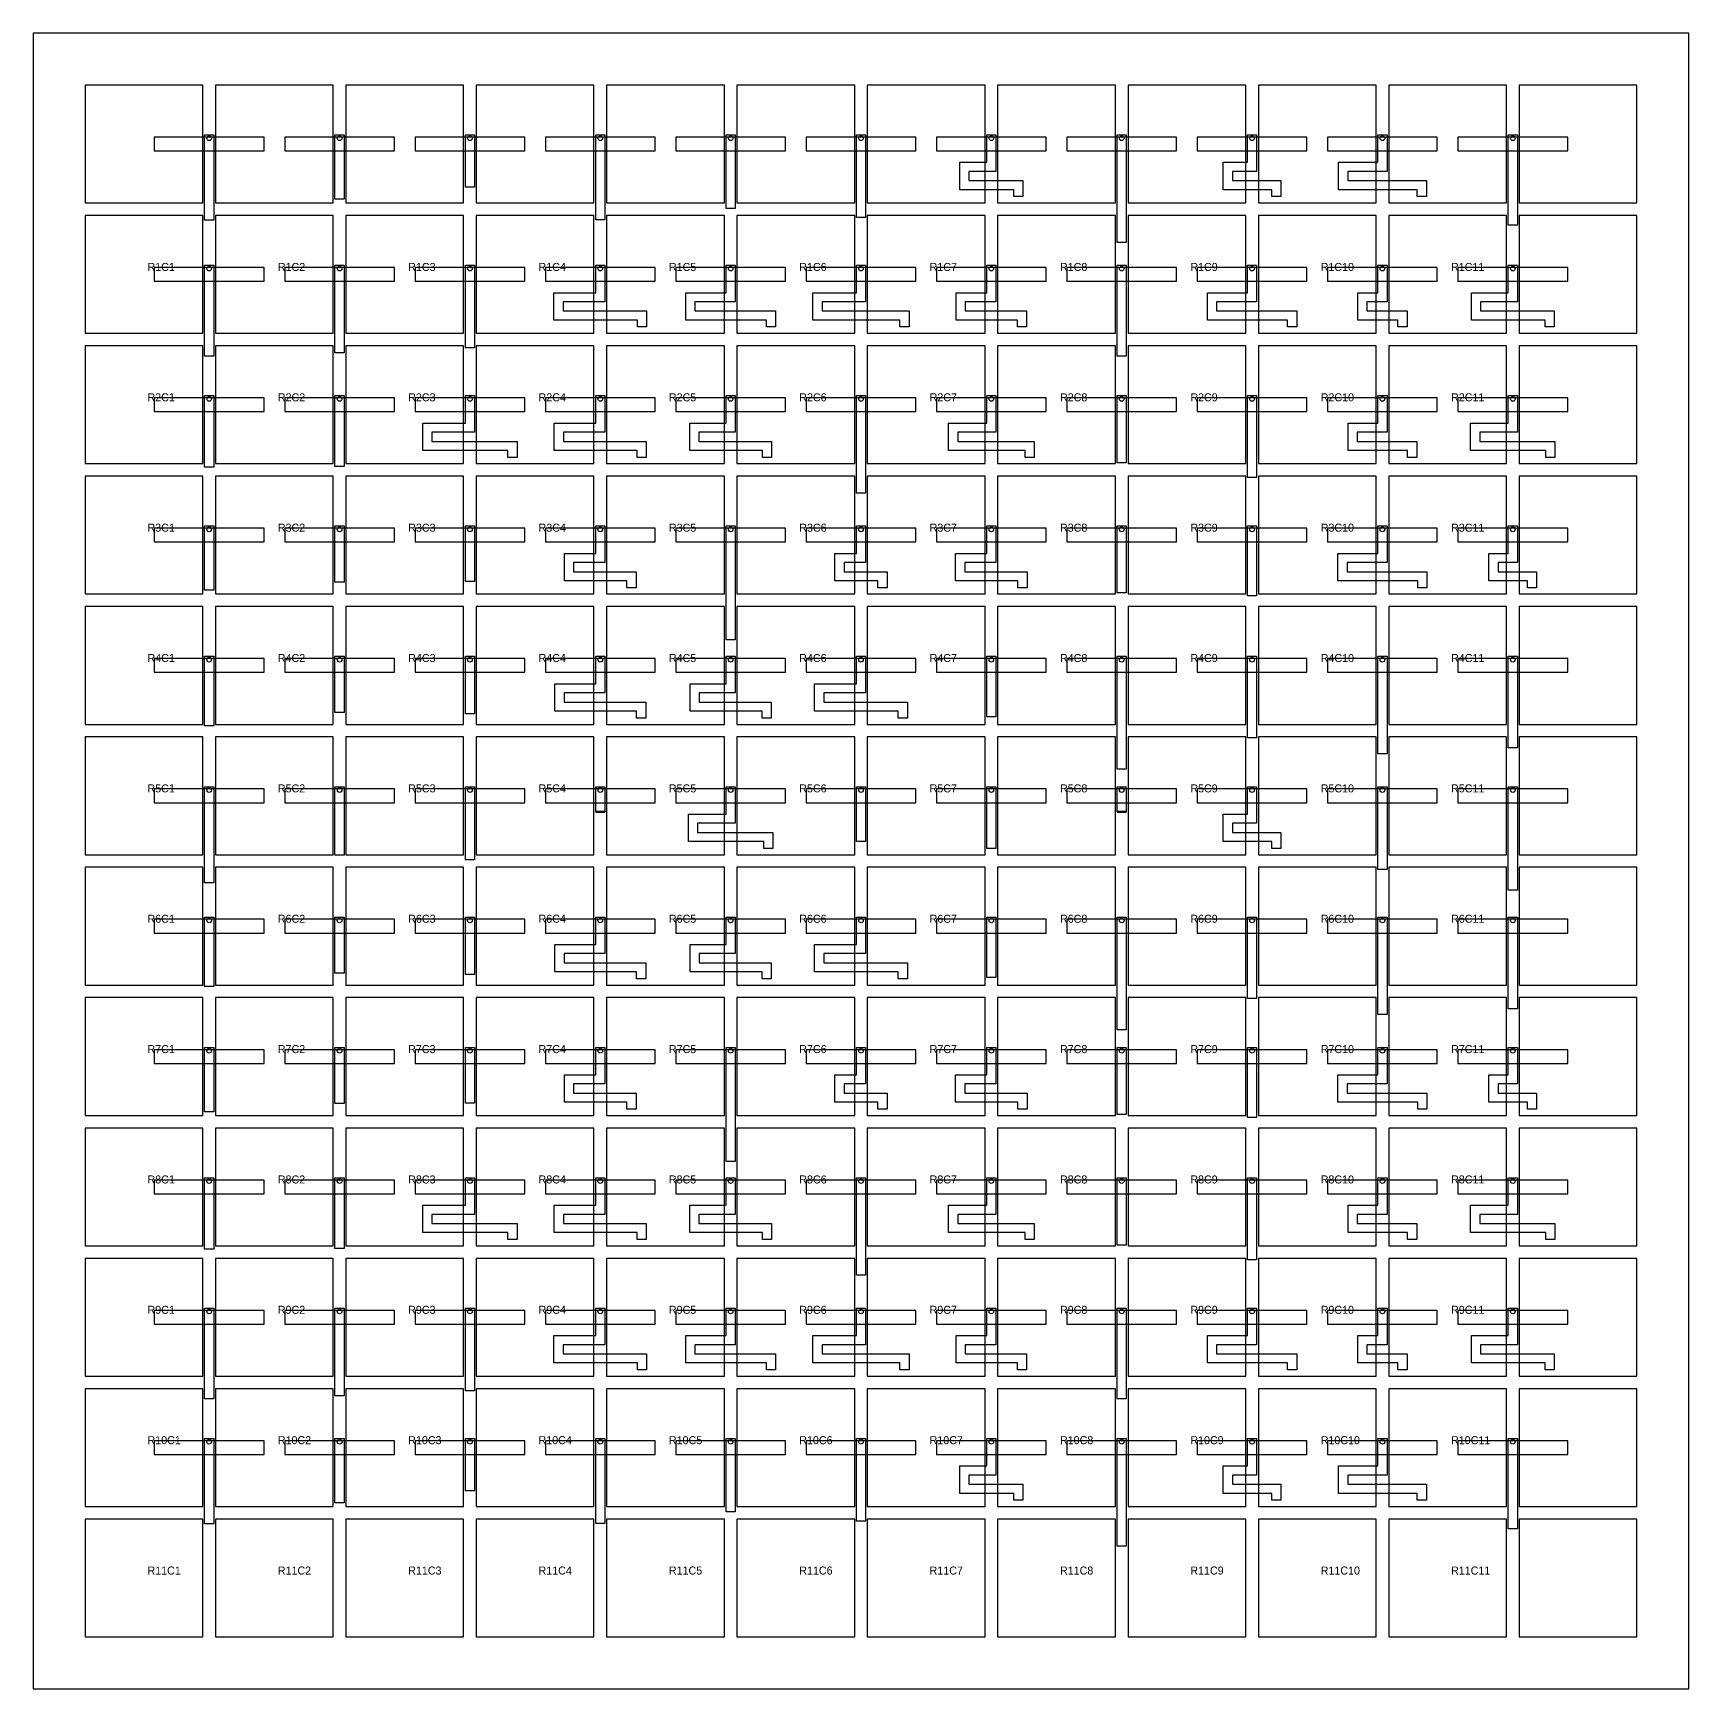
# Model space of a CAD drawing. Header units: millimetres. Extents: x -36.2 to 36.2, y -36.2 to 36.2.
import ezdxf

# ---------------------------------------------------------------- set-up
doc = ezdxf.new("R2010")
doc.units = ezdxf.units.MM
for name, color, linetype in [('BOARD_OUTLINE', 7, 'Continuous'), ('L1_PATCH', 1, 'Continuous'), ('L2_GND_BOARD', 3, 'Continuous'), ('L2_GND_SLOT', 3, 'Continuous'), ('L3_STRIP', 5, 'Continuous'), ('PORT_FEED_50ohm', 2, 'Continuous'), ('TEXT', 8, 'Continuous'), ('VIA', 6, 'Continuous')]:
    doc.layers.add(name, color=color, linetype=linetype)

msp = doc.modelspace()

# ---------------------------------------------------------------- linework, layer by layer
at = {"layer": 'BOARD_OUTLINE'}
msp.add_lwpolyline([(36.2, -36.2), (36.2, 36.2), (-36.2, 36.2), (-36.2, -36.2)], close=True, dxfattribs=at)
at = {"layer": 'L1_PATCH'}
for points in [[(-28.775, 28.775), (-28.775, 33.925), (-33.925, 33.925), (-33.925, 28.775)], [(-23.075, 28.775), (-23.075, 33.925), (-28.225, 33.925), (-28.225, 28.775)], [(-17.375, 28.775), (-17.375, 33.925), (-22.525, 33.925), (-22.525, 28.775)], [(-11.675, 28.775), (-11.675, 33.925), (-16.825, 33.925), (-16.825, 28.775)], [(-5.975, 28.775), (-5.975, 33.925), (-11.125, 33.925), (-11.125, 28.775)], [(-0.275, 28.775), (-0.275, 33.925), (-5.425, 33.925), (-5.425, 28.775)], [(5.425, 28.775), (5.425, 33.925), (0.275, 33.925), (0.275, 28.775)], [(11.125, 28.775), (11.125, 33.925), (5.975, 33.925), (5.975, 28.775)], [(16.825, 28.775), (16.825, 33.925), (11.675, 33.925), (11.675, 28.775)], [(22.525, 28.775), (22.525, 33.925), (17.375, 33.925), (17.375, 28.775)], [(28.225, 28.775), (28.225, 33.925), (23.075, 33.925), (23.075, 28.775)], [(33.925, 28.775), (33.925, 33.925), (28.775, 33.925), (28.775, 28.775)], [(-28.775, 23.075), (-28.775, 28.225), (-33.925, 28.225), (-33.925, 23.075)], [(-23.075, 23.075), (-23.075, 28.225), (-28.225, 28.225), (-28.225, 23.075)], [(-17.375, 23.075), (-17.375, 28.225), (-22.525, 28.225), (-22.525, 23.075)], [(-11.675, 23.075), (-11.675, 28.225), (-16.825, 28.225), (-16.825, 23.075)], [(-5.975, 23.075), (-5.975, 28.225), (-11.125, 28.225), (-11.125, 23.075)], [(-0.275, 23.075), (-0.275, 28.225), (-5.425, 28.225), (-5.425, 23.075)], [(5.425, 23.075), (5.425, 28.225), (0.275, 28.225), (0.275, 23.075)], [(11.125, 23.075), (11.125, 28.225), (5.975, 28.225), (5.975, 23.075)], [(16.825, 23.075), (16.825, 28.225), (11.675, 28.225), (11.675, 23.075)], [(22.525, 23.075), (22.525, 28.225), (17.375, 28.225), (17.375, 23.075)], [(28.225, 23.075), (28.225, 28.225), (23.075, 28.225), (23.075, 23.075)], [(33.925, 23.075), (33.925, 28.225), (28.775, 28.225), (28.775, 23.075)], [(-28.775, 17.375), (-28.775, 22.525), (-33.925, 22.525), (-33.925, 17.375)], [(-23.075, 17.375), (-23.075, 22.525), (-28.225, 22.525), (-28.225, 17.375)], [(-17.375, 17.375), (-17.375, 22.525), (-22.525, 22.525), (-22.525, 17.375)], [(-11.675, 17.375), (-11.675, 22.525), (-16.825, 22.525), (-16.825, 17.375)], [(-5.975, 17.375), (-5.975, 22.525), (-11.125, 22.525), (-11.125, 17.375)], [(-0.275, 17.375), (-0.275, 22.525), (-5.425, 22.525), (-5.425, 17.375)], [(5.425, 17.375), (5.425, 22.525), (0.275, 22.525), (0.275, 17.375)], [(11.125, 17.375), (11.125, 22.525), (5.975, 22.525), (5.975, 17.375)], [(16.825, 17.375), (16.825, 22.525), (11.675, 22.525), (11.675, 17.375)], [(22.525, 17.375), (22.525, 22.525), (17.375, 22.525), (17.375, 17.375)], [(28.225, 17.375), (28.225, 22.525), (23.075, 22.525), (23.075, 17.375)], [(33.925, 17.375), (33.925, 22.525), (28.775, 22.525), (28.775, 17.375)], [(-28.775, 11.675), (-28.775, 16.825), (-33.925, 16.825), (-33.925, 11.675)], [(-23.075, 11.675), (-23.075, 16.825), (-28.225, 16.825), (-28.225, 11.675)], [(-17.375, 11.675), (-17.375, 16.825), (-22.525, 16.825), (-22.525, 11.675)], [(-11.675, 11.675), (-11.675, 16.825), (-16.825, 16.825), (-16.825, 11.675)], [(-5.975, 11.675), (-5.975, 16.825), (-11.125, 16.825), (-11.125, 11.675)], [(-0.275, 11.675), (-0.275, 16.825), (-5.425, 16.825), (-5.425, 11.675)], [(5.425, 11.675), (5.425, 16.825), (0.275, 16.825), (0.275, 11.675)], [(11.125, 11.675), (11.125, 16.825), (5.975, 16.825), (5.975, 11.675)], [(16.825, 11.675), (16.825, 16.825), (11.675, 16.825), (11.675, 11.675)], [(22.525, 11.675), (22.525, 16.825), (17.375, 16.825), (17.375, 11.675)], [(28.225, 11.675), (28.225, 16.825), (23.075, 16.825), (23.075, 11.675)], [(33.925, 11.675), (33.925, 16.825), (28.775, 16.825), (28.775, 11.675)], [(-28.775, 5.975), (-28.775, 11.125), (-33.925, 11.125), (-33.925, 5.975)], [(-23.075, 5.975), (-23.075, 11.125), (-28.225, 11.125), (-28.225, 5.975)], [(-17.375, 5.975), (-17.375, 11.125), (-22.525, 11.125), (-22.525, 5.975)], [(-11.675, 5.975), (-11.675, 11.125), (-16.825, 11.125), (-16.825, 5.975)], [(-5.975, 5.975), (-5.975, 11.125), (-11.125, 11.125), (-11.125, 5.975)], [(-0.275, 5.975), (-0.275, 11.125), (-5.425, 11.125), (-5.425, 5.975)], [(5.425, 5.975), (5.425, 11.125), (0.275, 11.125), (0.275, 5.975)], [(11.125, 5.975), (11.125, 11.125), (5.975, 11.125), (5.975, 5.975)], [(16.825, 5.975), (16.825, 11.125), (11.675, 11.125), (11.675, 5.975)], [(22.525, 5.975), (22.525, 11.125), (17.375, 11.125), (17.375, 5.975)], [(28.225, 5.975), (28.225, 11.125), (23.075, 11.125), (23.075, 5.975)], [(33.925, 5.975), (33.925, 11.125), (28.775, 11.125), (28.775, 5.975)], [(-28.775, 0.275), (-28.775, 5.425), (-33.925, 5.425), (-33.925, 0.275)], [(-23.075, 0.275), (-23.075, 5.425), (-28.225, 5.425), (-28.225, 0.275)], [(-17.375, 0.275), (-17.375, 5.425), (-22.525, 5.425), (-22.525, 0.275)], [(-11.675, 0.275), (-11.675, 5.425), (-16.825, 5.425), (-16.825, 0.275)], [(-5.975, 0.275), (-5.975, 5.425), (-11.125, 5.425), (-11.125, 0.275)], [(-0.275, 0.275), (-0.275, 5.425), (-5.425, 5.425), (-5.425, 0.275)], [(5.425, 0.275), (5.425, 5.425), (0.275, 5.425), (0.275, 0.275)], [(11.125, 0.275), (11.125, 5.425), (5.975, 5.425), (5.975, 0.275)], [(16.825, 0.275), (16.825, 5.425), (11.675, 5.425), (11.675, 0.275)], [(22.525, 0.275), (22.525, 5.425), (17.375, 5.425), (17.375, 0.275)], [(28.225, 0.275), (28.225, 5.425), (23.075, 5.425), (23.075, 0.275)], [(33.925, 0.275), (33.925, 5.425), (28.775, 5.425), (28.775, 0.275)], [(-28.775, -5.425), (-28.775, -0.275), (-33.925, -0.275), (-33.925, -5.425)], [(-23.075, -5.425), (-23.075, -0.275), (-28.225, -0.275), (-28.225, -5.425)], [(-17.375, -5.425), (-17.375, -0.275), (-22.525, -0.275), (-22.525, -5.425)], [(-11.675, -5.425), (-11.675, -0.275), (-16.825, -0.275), (-16.825, -5.425)], [(-5.975, -5.425), (-5.975, -0.275), (-11.125, -0.275), (-11.125, -5.425)], [(-0.275, -5.425), (-0.275, -0.275), (-5.425, -0.275), (-5.425, -5.425)], [(5.425, -5.425), (5.425, -0.275), (0.275, -0.275), (0.275, -5.425)], [(11.125, -5.425), (11.125, -0.275), (5.975, -0.275), (5.975, -5.425)], [(16.825, -5.425), (16.825, -0.275), (11.675, -0.275), (11.675, -5.425)], [(22.525, -5.425), (22.525, -0.275), (17.375, -0.275), (17.375, -5.425)], [(28.225, -5.425), (28.225, -0.275), (23.075, -0.275), (23.075, -5.425)], [(33.925, -5.425), (33.925, -0.275), (28.775, -0.275), (28.775, -5.425)], [(-28.775, -11.125), (-28.775, -5.975), (-33.925, -5.975), (-33.925, -11.125)], [(-23.075, -11.125), (-23.075, -5.975), (-28.225, -5.975), (-28.225, -11.125)], [(-17.375, -11.125), (-17.375, -5.975), (-22.525, -5.975), (-22.525, -11.125)], [(-11.675, -11.125), (-11.675, -5.975), (-16.825, -5.975), (-16.825, -11.125)], [(-5.975, -11.125), (-5.975, -5.975), (-11.125, -5.975), (-11.125, -11.125)], [(-0.275, -11.125), (-0.275, -5.975), (-5.425, -5.975), (-5.425, -11.125)], [(5.425, -11.125), (5.425, -5.975), (0.275, -5.975), (0.275, -11.125)], [(11.125, -11.125), (11.125, -5.975), (5.975, -5.975), (5.975, -11.125)], [(16.825, -11.125), (16.825, -5.975), (11.675, -5.975), (11.675, -11.125)], [(22.525, -11.125), (22.525, -5.975), (17.375, -5.975), (17.375, -11.125)], [(28.225, -11.125), (28.225, -5.975), (23.075, -5.975), (23.075, -11.125)], [(33.925, -11.125), (33.925, -5.975), (28.775, -5.975), (28.775, -11.125)], [(-28.775, -16.825), (-28.775, -11.675), (-33.925, -11.675), (-33.925, -16.825)], [(-23.075, -16.825), (-23.075, -11.675), (-28.225, -11.675), (-28.225, -16.825)], [(-17.375, -16.825), (-17.375, -11.675), (-22.525, -11.675), (-22.525, -16.825)], [(-11.675, -16.825), (-11.675, -11.675), (-16.825, -11.675), (-16.825, -16.825)], [(-5.975, -16.825), (-5.975, -11.675), (-11.125, -11.675), (-11.125, -16.825)], [(-0.275, -16.825), (-0.275, -11.675), (-5.425, -11.675), (-5.425, -16.825)], [(5.425, -16.825), (5.425, -11.675), (0.275, -11.675), (0.275, -16.825)], [(11.125, -16.825), (11.125, -11.675), (5.975, -11.675), (5.975, -16.825)], [(16.825, -16.825), (16.825, -11.675), (11.675, -11.675), (11.675, -16.825)], [(22.525, -16.825), (22.525, -11.675), (17.375, -11.675), (17.375, -16.825)], [(28.225, -16.825), (28.225, -11.675), (23.075, -11.675), (23.075, -16.825)], [(33.925, -16.825), (33.925, -11.675), (28.775, -11.675), (28.775, -16.825)], [(-28.775, -22.525), (-28.775, -17.375), (-33.925, -17.375), (-33.925, -22.525)], [(-23.075, -22.525), (-23.075, -17.375), (-28.225, -17.375), (-28.225, -22.525)], [(-17.375, -22.525), (-17.375, -17.375), (-22.525, -17.375), (-22.525, -22.525)], [(-11.675, -22.525), (-11.675, -17.375), (-16.825, -17.375), (-16.825, -22.525)], [(-5.975, -22.525), (-5.975, -17.375), (-11.125, -17.375), (-11.125, -22.525)], [(-0.275, -22.525), (-0.275, -17.375), (-5.425, -17.375), (-5.425, -22.525)], [(5.425, -22.525), (5.425, -17.375), (0.275, -17.375), (0.275, -22.525)], [(11.125, -22.525), (11.125, -17.375), (5.975, -17.375), (5.975, -22.525)], [(16.825, -22.525), (16.825, -17.375), (11.675, -17.375), (11.675, -22.525)], [(22.525, -22.525), (22.525, -17.375), (17.375, -17.375), (17.375, -22.525)], [(28.225, -22.525), (28.225, -17.375), (23.075, -17.375), (23.075, -22.525)], [(33.925, -22.525), (33.925, -17.375), (28.775, -17.375), (28.775, -22.525)], [(-28.775, -28.225), (-28.775, -23.075), (-33.925, -23.075), (-33.925, -28.225)], [(-23.075, -28.225), (-23.075, -23.075), (-28.225, -23.075), (-28.225, -28.225)], [(-17.375, -28.225), (-17.375, -23.075), (-22.525, -23.075), (-22.525, -28.225)], [(-11.675, -28.225), (-11.675, -23.075), (-16.825, -23.075), (-16.825, -28.225)], [(-5.975, -28.225), (-5.975, -23.075), (-11.125, -23.075), (-11.125, -28.225)], [(-0.275, -28.225), (-0.275, -23.075), (-5.425, -23.075), (-5.425, -28.225)], [(5.425, -28.225), (5.425, -23.075), (0.275, -23.075), (0.275, -28.225)], [(11.125, -28.225), (11.125, -23.075), (5.975, -23.075), (5.975, -28.225)], [(16.825, -28.225), (16.825, -23.075), (11.675, -23.075), (11.675, -28.225)], [(22.525, -28.225), (22.525, -23.075), (17.375, -23.075), (17.375, -28.225)], [(28.225, -28.225), (28.225, -23.075), (23.075, -23.075), (23.075, -28.225)], [(33.925, -28.225), (33.925, -23.075), (28.775, -23.075), (28.775, -28.225)], [(-28.775, -33.925), (-28.775, -28.775), (-33.925, -28.775), (-33.925, -33.925)], [(-23.075, -33.925), (-23.075, -28.775), (-28.225, -28.775), (-28.225, -33.925)], [(-17.375, -33.925), (-17.375, -28.775), (-22.525, -28.775), (-22.525, -33.925)], [(-11.675, -33.925), (-11.675, -28.775), (-16.825, -28.775), (-16.825, -33.925)], [(-5.975, -33.925), (-5.975, -28.775), (-11.125, -28.775), (-11.125, -33.925)], [(-0.275, -33.925), (-0.275, -28.775), (-5.425, -28.775), (-5.425, -33.925)], [(5.425, -33.925), (5.425, -28.775), (0.275, -28.775), (0.275, -33.925)], [(11.125, -33.925), (11.125, -28.775), (5.975, -28.775), (5.975, -33.925)], [(16.825, -33.925), (16.825, -28.775), (11.675, -28.775), (11.675, -33.925)], [(22.525, -33.925), (22.525, -28.775), (17.375, -28.775), (17.375, -33.925)], [(28.225, -33.925), (28.225, -28.775), (23.075, -28.775), (23.075, -33.925)], [(33.925, -33.925), (33.925, -28.775), (28.775, -28.775), (28.775, -33.925)]]:
    msp.add_lwpolyline(points, close=True, dxfattribs=at)
at = {"layer": 'L2_GND_BOARD'}
msp.add_lwpolyline([(36.2, -36.2), (36.2, 36.2), (-36.2, 36.2), (-36.2, -36.2)], close=True, dxfattribs=at)
at = {"layer": 'L2_GND_SLOT'}
for points in [[(-26.1, 31.05), (-26.1, 31.65), (-30.9, 31.65), (-30.9, 31.05)], [(-20.4, 31.05), (-20.4, 31.65), (-25.2, 31.65), (-25.2, 31.05)], [(-14.7, 31.05), (-14.7, 31.65), (-19.5, 31.65), (-19.5, 31.05)], [(-9, 31.05), (-9, 31.65), (-13.8, 31.65), (-13.8, 31.05)], [(-3.3, 31.05), (-3.3, 31.65), (-8.1, 31.65), (-8.1, 31.05)], [(2.4, 31.05), (2.4, 31.65), (-2.4, 31.65), (-2.4, 31.05)], [(8.1, 31.05), (8.1, 31.65), (3.3, 31.65), (3.3, 31.05)], [(13.8, 31.05), (13.8, 31.65), (9, 31.65), (9, 31.05)], [(19.5, 31.05), (19.5, 31.65), (14.7, 31.65), (14.7, 31.05)], [(25.2, 31.05), (25.2, 31.65), (20.4, 31.65), (20.4, 31.05)], [(30.9, 31.05), (30.9, 31.65), (26.1, 31.65), (26.1, 31.05)], [(-26.1, 25.35), (-26.1, 25.95), (-30.9, 25.95), (-30.9, 25.35)], [(-20.4, 25.35), (-20.4, 25.95), (-25.2, 25.95), (-25.2, 25.35)], [(-14.7, 25.35), (-14.7, 25.95), (-19.5, 25.95), (-19.5, 25.35)], [(-9, 25.35), (-9, 25.95), (-13.8, 25.95), (-13.8, 25.35)], [(-3.3, 25.35), (-3.3, 25.95), (-8.1, 25.95), (-8.1, 25.35)], [(2.4, 25.35), (2.4, 25.95), (-2.4, 25.95), (-2.4, 25.35)], [(8.1, 25.35), (8.1, 25.95), (3.3, 25.95), (3.3, 25.35)], [(13.8, 25.35), (13.8, 25.95), (9, 25.95), (9, 25.35)], [(19.5, 25.35), (19.5, 25.95), (14.7, 25.95), (14.7, 25.35)], [(25.2, 25.35), (25.2, 25.95), (20.4, 25.95), (20.4, 25.35)], [(30.9, 25.35), (30.9, 25.95), (26.1, 25.95), (26.1, 25.35)], [(-26.1, 19.65), (-26.1, 20.25), (-30.9, 20.25), (-30.9, 19.65)], [(-20.4, 19.65), (-20.4, 20.25), (-25.2, 20.25), (-25.2, 19.65)], [(-14.7, 19.65), (-14.7, 20.25), (-19.5, 20.25), (-19.5, 19.65)], [(-9, 19.65), (-9, 20.25), (-13.8, 20.25), (-13.8, 19.65)], [(-3.3, 19.65), (-3.3, 20.25), (-8.1, 20.25), (-8.1, 19.65)], [(2.4, 19.65), (2.4, 20.25), (-2.4, 20.25), (-2.4, 19.65)], [(8.1, 19.65), (8.1, 20.25), (3.3, 20.25), (3.3, 19.65)], [(13.8, 19.65), (13.8, 20.25), (9, 20.25), (9, 19.65)], [(19.5, 19.65), (19.5, 20.25), (14.7, 20.25), (14.7, 19.65)], [(25.2, 19.65), (25.2, 20.25), (20.4, 20.25), (20.4, 19.65)], [(30.9, 19.65), (30.9, 20.25), (26.1, 20.25), (26.1, 19.65)], [(-26.1, 13.95), (-26.1, 14.55), (-30.9, 14.55), (-30.9, 13.95)], [(-20.4, 13.95), (-20.4, 14.55), (-25.2, 14.55), (-25.2, 13.95)], [(-14.7, 13.95), (-14.7, 14.55), (-19.5, 14.55), (-19.5, 13.95)], [(-9, 13.95), (-9, 14.55), (-13.8, 14.55), (-13.8, 13.95)], [(-3.3, 13.95), (-3.3, 14.55), (-8.1, 14.55), (-8.1, 13.95)], [(2.4, 13.95), (2.4, 14.55), (-2.4, 14.55), (-2.4, 13.95)], [(8.1, 13.95), (8.1, 14.55), (3.3, 14.55), (3.3, 13.95)], [(13.8, 13.95), (13.8, 14.55), (9, 14.55), (9, 13.95)], [(19.5, 13.95), (19.5, 14.55), (14.7, 14.55), (14.7, 13.95)], [(25.2, 13.95), (25.2, 14.55), (20.4, 14.55), (20.4, 13.95)], [(30.9, 13.95), (30.9, 14.55), (26.1, 14.55), (26.1, 13.95)], [(-26.1, 8.25), (-26.1, 8.85), (-30.9, 8.85), (-30.9, 8.25)], [(-20.4, 8.25), (-20.4, 8.85), (-25.2, 8.85), (-25.2, 8.25)], [(-14.7, 8.25), (-14.7, 8.85), (-19.5, 8.85), (-19.5, 8.25)], [(-9, 8.25), (-9, 8.85), (-13.8, 8.85), (-13.8, 8.25)], [(-3.3, 8.25), (-3.3, 8.85), (-8.1, 8.85), (-8.1, 8.25)], [(2.4, 8.25), (2.4, 8.85), (-2.4, 8.85), (-2.4, 8.25)], [(8.1, 8.25), (8.1, 8.85), (3.3, 8.85), (3.3, 8.25)], [(13.8, 8.25), (13.8, 8.85), (9, 8.85), (9, 8.25)], [(19.5, 8.25), (19.5, 8.85), (14.7, 8.85), (14.7, 8.25)], [(25.2, 8.25), (25.2, 8.85), (20.4, 8.85), (20.4, 8.25)], [(30.9, 8.25), (30.9, 8.85), (26.1, 8.85), (26.1, 8.25)], [(-26.1, 2.55), (-26.1, 3.15), (-30.9, 3.15), (-30.9, 2.55)], [(-20.4, 2.55), (-20.4, 3.15), (-25.2, 3.15), (-25.2, 2.55)], [(-14.7, 2.55), (-14.7, 3.15), (-19.5, 3.15), (-19.5, 2.55)], [(-9, 2.55), (-9, 3.15), (-13.8, 3.15), (-13.8, 2.55)], [(-3.3, 2.55), (-3.3, 3.15), (-8.1, 3.15), (-8.1, 2.55)], [(2.4, 2.55), (2.4, 3.15), (-2.4, 3.15), (-2.4, 2.55)], [(8.1, 2.55), (8.1, 3.15), (3.3, 3.15), (3.3, 2.55)], [(13.8, 2.55), (13.8, 3.15), (9, 3.15), (9, 2.55)], [(19.5, 2.55), (19.5, 3.15), (14.7, 3.15), (14.7, 2.55)], [(25.2, 2.55), (25.2, 3.15), (20.4, 3.15), (20.4, 2.55)], [(30.9, 2.55), (30.9, 3.15), (26.1, 3.15), (26.1, 2.55)], [(-26.1, -3.15), (-26.1, -2.55), (-30.9, -2.55), (-30.9, -3.15)], [(-20.4, -3.15), (-20.4, -2.55), (-25.2, -2.55), (-25.2, -3.15)], [(-14.7, -3.15), (-14.7, -2.55), (-19.5, -2.55), (-19.5, -3.15)], [(-9, -3.15), (-9, -2.55), (-13.8, -2.55), (-13.8, -3.15)], [(-3.3, -3.15), (-3.3, -2.55), (-8.1, -2.55), (-8.1, -3.15)], [(2.4, -3.15), (2.4, -2.55), (-2.4, -2.55), (-2.4, -3.15)], [(8.1, -3.15), (8.1, -2.55), (3.3, -2.55), (3.3, -3.15)], [(13.8, -3.15), (13.8, -2.55), (9, -2.55), (9, -3.15)], [(19.5, -3.15), (19.5, -2.55), (14.7, -2.55), (14.7, -3.15)], [(25.2, -3.15), (25.2, -2.55), (20.4, -2.55), (20.4, -3.15)], [(30.9, -3.15), (30.9, -2.55), (26.1, -2.55), (26.1, -3.15)], [(-26.1, -8.85), (-26.1, -8.25), (-30.9, -8.25), (-30.9, -8.85)], [(-20.4, -8.85), (-20.4, -8.25), (-25.2, -8.25), (-25.2, -8.85)], [(-14.7, -8.85), (-14.7, -8.25), (-19.5, -8.25), (-19.5, -8.85)], [(-9, -8.85), (-9, -8.25), (-13.8, -8.25), (-13.8, -8.85)], [(-3.3, -8.85), (-3.3, -8.25), (-8.1, -8.25), (-8.1, -8.85)], [(2.4, -8.85), (2.4, -8.25), (-2.4, -8.25), (-2.4, -8.85)], [(8.1, -8.85), (8.1, -8.25), (3.3, -8.25), (3.3, -8.85)], [(13.8, -8.85), (13.8, -8.25), (9, -8.25), (9, -8.85)], [(19.5, -8.85), (19.5, -8.25), (14.7, -8.25), (14.7, -8.85)], [(25.2, -8.85), (25.2, -8.25), (20.4, -8.25), (20.4, -8.85)], [(30.9, -8.85), (30.9, -8.25), (26.1, -8.25), (26.1, -8.85)], [(-26.1, -14.55), (-26.1, -13.95), (-30.9, -13.95), (-30.9, -14.55)], [(-20.4, -14.55), (-20.4, -13.95), (-25.2, -13.95), (-25.2, -14.55)], [(-14.7, -14.55), (-14.7, -13.95), (-19.5, -13.95), (-19.5, -14.55)], [(-9, -14.55), (-9, -13.95), (-13.8, -13.95), (-13.8, -14.55)], [(-3.3, -14.55), (-3.3, -13.95), (-8.1, -13.95), (-8.1, -14.55)], [(2.4, -14.55), (2.4, -13.95), (-2.4, -13.95), (-2.4, -14.55)], [(8.1, -14.55), (8.1, -13.95), (3.3, -13.95), (3.3, -14.55)], [(13.8, -14.55), (13.8, -13.95), (9, -13.95), (9, -14.55)], [(19.5, -14.55), (19.5, -13.95), (14.7, -13.95), (14.7, -14.55)], [(25.2, -14.55), (25.2, -13.95), (20.4, -13.95), (20.4, -14.55)], [(30.9, -14.55), (30.9, -13.95), (26.1, -13.95), (26.1, -14.55)], [(-26.1, -20.25), (-26.1, -19.65), (-30.9, -19.65), (-30.9, -20.25)], [(-20.4, -20.25), (-20.4, -19.65), (-25.2, -19.65), (-25.2, -20.25)], [(-14.7, -20.25), (-14.7, -19.65), (-19.5, -19.65), (-19.5, -20.25)], [(-9, -20.25), (-9, -19.65), (-13.8, -19.65), (-13.8, -20.25)], [(-3.3, -20.25), (-3.3, -19.65), (-8.1, -19.65), (-8.1, -20.25)], [(2.4, -20.25), (2.4, -19.65), (-2.4, -19.65), (-2.4, -20.25)], [(8.1, -20.25), (8.1, -19.65), (3.3, -19.65), (3.3, -20.25)], [(13.8, -20.25), (13.8, -19.65), (9, -19.65), (9, -20.25)], [(19.5, -20.25), (19.5, -19.65), (14.7, -19.65), (14.7, -20.25)], [(25.2, -20.25), (25.2, -19.65), (20.4, -19.65), (20.4, -20.25)], [(30.9, -20.25), (30.9, -19.65), (26.1, -19.65), (26.1, -20.25)], [(-26.1, -25.95), (-26.1, -25.35), (-30.9, -25.35), (-30.9, -25.95)], [(-20.4, -25.95), (-20.4, -25.35), (-25.2, -25.35), (-25.2, -25.95)], [(-14.7, -25.95), (-14.7, -25.35), (-19.5, -25.35), (-19.5, -25.95)], [(-9, -25.95), (-9, -25.35), (-13.8, -25.35), (-13.8, -25.95)], [(-3.3, -25.95), (-3.3, -25.35), (-8.1, -25.35), (-8.1, -25.95)], [(2.4, -25.95), (2.4, -25.35), (-2.4, -25.35), (-2.4, -25.95)], [(8.1, -25.95), (8.1, -25.35), (3.3, -25.35), (3.3, -25.95)], [(13.8, -25.95), (13.8, -25.35), (9, -25.35), (9, -25.95)], [(19.5, -25.95), (19.5, -25.35), (14.7, -25.35), (14.7, -25.95)], [(25.2, -25.95), (25.2, -25.35), (20.4, -25.35), (20.4, -25.95)], [(30.9, -25.95), (30.9, -25.35), (26.1, -25.35), (26.1, -25.95)]]:
    msp.add_lwpolyline(points, close=True, dxfattribs=at)
at = {"layer": 'L3_STRIP'}
for points in [[(-28.7, 28.024), (-28.7, 30.65), (-28.7, 31.75), (-28.3, 31.75), (-28.3, 30.65), (-28.3, 28.024)], [(-23, 28.934), (-23, 30.65), (-23, 31.75), (-22.6, 31.75), (-22.6, 30.65), (-22.6, 28.934)], [(-17.3, 29.457), (-17.3, 30.65), (-17.3, 31.75), (-16.9, 31.75), (-16.9, 30.65), (-16.9, 29.457)], [(-11.6, 28.038), (-11.6, 30.65), (-11.6, 31.75), (-11.2, 31.75), (-11.2, 30.65), (-11.2, 28.038)], [(-5.9, 28.536), (-5.9, 30.65), (-5.9, 31.75), (-5.5, 31.75), (-5.5, 30.65), (-5.5, 28.536)], [(-0.2, 28.132), (-0.2, 30.65), (-0.2, 31.75), (0.2, 31.75), (0.2, 30.65), (0.2, 28.132)], [(4.72, 30.15), (4.72, 29.75), (7.08, 29.75), (7.08, 29.05), (6.68, 29.05), (6.68, 29.35), (4.32, 29.35), (4.32, 30.55), (5.5, 30.55), (5.5, 30.65), (5.5, 31.75), (5.9, 31.75), (5.9, 30.65), (5.9, 30.15)], [(11.2, 27.04), (11.2, 30.65), (11.2, 31.75), (11.6, 31.75), (11.6, 30.65), (11.6, 27.04)], [(16.238, 30.15), (16.238, 29.75), (18.362, 29.75), (18.362, 29.05), (17.962, 29.05), (17.962, 29.35), (15.838, 29.35), (15.838, 30.55), (16.9, 30.55), (16.9, 30.65), (16.9, 31.75), (17.3, 31.75), (17.3, 30.65), (17.3, 30.15)], [(21.28, 30.15), (21.28, 29.75), (24.72, 29.75), (24.72, 29.05), (24.32, 29.05), (24.32, 29.35), (20.88, 29.35), (20.88, 30.55), (22.6, 30.55), (22.6, 30.65), (22.6, 31.75), (23, 31.75), (23, 30.65), (23, 30.15)], [(28.3, 27.801), (28.3, 30.65), (28.3, 31.75), (28.7, 31.75), (28.7, 30.65), (28.7, 27.801)], [(-28.7, 22.078), (-28.7, 24.95), (-28.7, 26.05), (-28.3, 26.05), (-28.3, 24.95), (-28.3, 22.078)], [(-23, 22.221), (-23, 24.95), (-23, 26.05), (-22.6, 26.05), (-22.6, 24.95), (-22.6, 22.221)], [(-17.3, 22.438), (-17.3, 24.95), (-17.3, 26.05), (-16.9, 26.05), (-16.9, 24.95), (-16.9, 22.438)], [(-13.028, 24.45), (-13.028, 24.05), (-9.372, 24.05), (-9.372, 23.35), (-9.772, 23.35), (-9.772, 23.65), (-13.428, 23.65), (-13.428, 24.85), (-11.6, 24.85), (-11.6, 24.95), (-11.6, 26.05), (-11.2, 26.05), (-11.2, 24.95), (-11.2, 24.45)], [(-7.264, 24.45), (-7.264, 24.05), (-3.736, 24.05), (-3.736, 23.35), (-4.136, 23.35), (-4.136, 23.65), (-7.664, 23.65), (-7.664, 24.85), (-5.9, 24.85), (-5.9, 24.95), (-5.9, 26.05), (-5.5, 26.05), (-5.5, 24.95), (-5.5, 24.45)], [(-1.705, 24.45), (-1.705, 24.05), (2.105, 24.05), (2.105, 23.35), (1.705, 23.35), (1.705, 23.65), (-2.105, 23.65), (-2.105, 24.85), (-0.2, 24.85), (-0.2, 24.95), (-0.2, 26.05), (0.2, 26.05), (0.2, 24.95), (0.2, 24.45)], [(4.558, 24.45), (4.558, 24.05), (7.242, 24.05), (7.242, 23.35), (6.842, 23.35), (6.842, 23.65), (4.158, 23.65), (4.158, 24.85), (5.5, 24.85), (5.5, 24.95), (5.5, 26.05), (5.9, 26.05), (5.9, 24.95), (5.9, 24.45)], [(11.2, 22.078), (11.2, 24.95), (11.2, 26.05), (11.6, 26.05), (11.6, 24.95), (11.6, 22.078)], [(15.55, 24.45), (15.55, 24.05), (19.05, 24.05), (19.05, 23.35), (18.65, 23.35), (18.65, 23.65), (15.15, 23.65), (15.15, 24.85), (16.9, 24.85), (16.9, 24.95), (16.9, 26.05), (17.3, 26.05), (17.3, 24.95), (17.3, 24.45)], [(22.122, 24.45), (22.122, 24.05), (23.878, 24.05), (23.878, 23.35), (23.478, 23.35), (23.478, 23.65), (21.722, 23.65), (21.722, 24.85), (22.6, 24.85), (22.6, 24.95), (22.6, 26.05), (23, 26.05), (23, 24.95), (23, 24.45)], [(27.088, 24.45), (27.088, 24.05), (30.312, 24.05), (30.312, 23.35), (29.912, 23.35), (29.912, 23.65), (26.688, 23.65), (26.688, 24.85), (28.3, 24.85), (28.3, 24.95), (28.3, 26.05), (28.7, 26.05), (28.7, 24.95), (28.7, 24.45)], [(-28.7, 17.22), (-28.7, 19.25), (-28.7, 20.35), (-28.3, 20.35), (-28.3, 19.25), (-28.3, 17.22)], [(-23, 17.255), (-23, 19.25), (-23, 20.35), (-22.6, 20.35), (-22.6, 19.25), (-22.6, 17.255)], [(-18.762, 18.75), (-18.762, 18.35), (-15.038, 18.35), (-15.038, 17.65), (-15.438, 17.65), (-15.438, 17.95), (-19.162, 17.95), (-19.162, 19.15), (-17.3, 19.15), (-17.3, 19.25), (-17.3, 20.35), (-16.9, 20.35), (-16.9, 19.25), (-16.9, 18.75)], [(-13.01, 18.75), (-13.01, 18.35), (-9.39, 18.35), (-9.39, 17.65), (-9.79, 17.65), (-9.79, 17.95), (-13.41, 17.95), (-13.41, 19.15), (-11.6, 19.15), (-11.6, 19.25), (-11.6, 20.35), (-11.2, 20.35), (-11.2, 19.25), (-11.2, 18.75)], [(-7.087, 18.75), (-7.087, 18.35), (-3.913, 18.35), (-3.913, 17.65), (-4.313, 17.65), (-4.313, 17.95), (-7.487, 17.95), (-7.487, 19.15), (-5.9, 19.15), (-5.9, 19.25), (-5.9, 20.35), (-5.5, 20.35), (-5.5, 19.25), (-5.5, 18.75)], [(-0.2, 16.083), (-0.2, 19.25), (-0.2, 20.35), (0.2, 20.35), (0.2, 19.25), (0.2, 16.083)], [(4.228, 18.75), (4.228, 18.35), (7.572, 18.35), (7.572, 17.65), (7.172, 17.65), (7.172, 17.95), (3.828, 17.95), (3.828, 19.15), (5.5, 19.15), (5.5, 19.25), (5.5, 20.35), (5.9, 20.35), (5.9, 19.25), (5.9, 18.75)], [(11.2, 17.405), (11.2, 19.25), (11.2, 20.35), (11.6, 20.35), (11.6, 19.25), (11.6, 17.405)], [(16.9, 16.764), (16.9, 19.25), (16.9, 20.35), (17.3, 20.35), (17.3, 19.25), (17.3, 16.764)], [(21.699, 18.75), (21.699, 18.35), (24.301, 18.35), (24.301, 17.65), (23.901, 17.65), (23.901, 17.95), (21.299, 17.95), (21.299, 19.15), (22.6, 19.15), (22.6, 19.25), (22.6, 20.35), (23, 20.35), (23, 19.25), (23, 18.75)], [(27.057, 18.75), (27.057, 18.35), (30.343, 18.35), (30.343, 17.65), (29.943, 17.65), (29.943, 17.95), (26.657, 17.95), (26.657, 19.15), (28.3, 19.15), (28.3, 19.25), (28.3, 20.35), (28.7, 20.35), (28.7, 19.25), (28.7, 18.75)], [(-28.7, 11.838), (-28.7, 13.55), (-28.7, 14.65), (-28.3, 14.65), (-28.3, 13.55), (-28.3, 11.838)], [(-23, 12.199), (-23, 13.55), (-23, 14.65), (-22.6, 14.65), (-22.6, 13.55), (-22.6, 12.199)], [(-17.3, 12.217), (-17.3, 13.55), (-17.3, 14.65), (-16.9, 14.65), (-16.9, 13.55), (-16.9, 12.217)], [(-12.564, 13.05), (-12.564, 12.65), (-9.836, 12.65), (-9.836, 11.95), (-10.236, 11.95), (-10.236, 12.25), (-12.964, 12.25), (-12.964, 13.45), (-11.6, 13.45), (-11.6, 13.55), (-11.6, 14.65), (-11.2, 14.65), (-11.2, 13.55), (-11.2, 13.05)], [(-5.9, 9.665), (-5.9, 13.55), (-5.9, 14.65), (-5.5, 14.65), (-5.5, 13.55), (-5.5, 9.665)], [(-0.738, 13.05), (-0.738, 12.65), (1.138, 12.65), (1.138, 11.95), (0.738, 11.95), (0.738, 12.25), (-1.138, 12.25), (-1.138, 13.45), (-0.2, 13.45), (-0.2, 13.55), (-0.2, 14.65), (0.2, 14.65), (0.2, 13.55), (0.2, 13.05)], [(4.539, 13.05), (4.539, 12.65), (7.261, 12.65), (7.261, 11.95), (6.861, 11.95), (6.861, 12.25), (4.139, 12.25), (4.139, 13.45), (5.5, 13.45), (5.5, 13.55), (5.5, 14.65), (5.9, 14.65), (5.9, 13.55), (5.9, 13.05)], [(11.2, 11.721), (11.2, 13.55), (11.2, 14.65), (11.6, 14.65), (11.6, 13.55), (11.6, 11.721)], [(16.9, 11.591), (16.9, 13.55), (16.9, 14.65), (17.3, 14.65), (17.3, 13.55), (17.3, 11.591)], [(21.256, 13.05), (21.256, 12.65), (24.744, 12.65), (24.744, 11.95), (24.344, 11.95), (24.344, 12.25), (20.856, 12.25), (20.856, 13.45), (22.6, 13.45), (22.6, 13.55), (22.6, 14.65), (23, 14.65), (23, 13.55), (23, 13.05)], [(27.859, 13.05), (27.859, 12.65), (29.541, 12.65), (29.541, 11.95), (29.141, 11.95), (29.141, 12.25), (27.459, 12.25), (27.459, 13.45), (28.3, 13.45), (28.3, 13.55), (28.3, 14.65), (28.7, 14.65), (28.7, 13.55), (28.7, 13.05)], [(-28.7, 5.911), (-28.7, 7.85), (-28.7, 8.95), (-28.3, 8.95), (-28.3, 7.85), (-28.3, 5.911)], [(-23, 6.49), (-23, 7.85), (-23, 8.95), (-22.6, 8.95), (-22.6, 7.85), (-22.6, 6.49)], [(-17.3, 6.433), (-17.3, 7.85), (-17.3, 8.95), (-16.9, 8.95), (-16.9, 7.85), (-16.9, 6.433)], [(-12.985, 7.35), (-12.985, 6.95), (-9.415, 6.95), (-9.415, 6.25), (-9.815, 6.25), (-9.815, 6.55), (-13.385, 6.55), (-13.385, 7.75), (-11.6, 7.75), (-11.6, 7.85), (-11.6, 8.95), (-11.2, 8.95), (-11.2, 7.85), (-11.2, 7.35)], [(-7.073, 7.35), (-7.073, 6.95), (-3.927, 6.95), (-3.927, 6.25), (-4.327, 6.25), (-4.327, 6.55), (-7.473, 6.55), (-7.473, 7.75), (-5.9, 7.75), (-5.9, 7.85), (-5.9, 8.95), (-5.5, 8.95), (-5.5, 7.85), (-5.5, 7.35)], [(-1.628, 7.35), (-1.628, 6.95), (2.028, 6.95), (2.028, 6.25), (1.628, 6.25), (1.628, 6.55), (-2.028, 6.55), (-2.028, 7.75), (-0.2, 7.75), (-0.2, 7.85), (-0.2, 8.95), (0.2, 8.95), (0.2, 7.85), (0.2, 7.35)], [(5.5, 6.299), (5.5, 7.85), (5.5, 8.95), (5.9, 8.95), (5.9, 7.85), (5.9, 6.299)], [(11.2, 4.021), (11.2, 7.85), (11.2, 8.95), (11.6, 8.95), (11.6, 7.85), (11.6, 4.021)], [(16.9, 5.39), (16.9, 7.85), (16.9, 8.95), (17.3, 8.95), (17.3, 7.85), (17.3, 5.39)], [(22.6, 4.683), (22.6, 7.85), (22.6, 8.95), (23, 8.95), (23, 7.85), (23, 4.683)], [(28.3, 4.943), (28.3, 7.85), (28.3, 8.95), (28.7, 8.95), (28.7, 7.85), (28.7, 4.943)], [(-28.7, -0.953), (-28.7, 2.15), (-28.7, 3.25), (-28.3, 3.25), (-28.3, 2.15), (-28.3, -0.953)], [(-23, 0.253), (-23, 2.15), (-23, 3.25), (-22.6, 3.25), (-22.6, 2.15), (-22.6, 0.253)], [(-17.3, 0.054), (-17.3, 2.15), (-17.3, 3.25), (-16.9, 3.25), (-16.9, 2.15), (-16.9, 0.054)], [(-11.6, 3.25), (-11.2, 3.25), (-11.2, 2.15), (-11.6, 2.15)], [(-7.147, 1.65), (-7.147, 1.25), (-3.853, 1.25), (-3.853, 0.55), (-4.253, 0.55), (-4.253, 0.85), (-7.547, 0.85), (-7.547, 2.05), (-5.9, 2.05), (-5.9, 2.15), (-5.9, 3.25), (-5.5, 3.25), (-5.5, 2.15), (-5.5, 1.65)], [(-0.2, 0.855), (-0.2, 2.15), (-0.2, 3.25), (0.2, 3.25), (0.2, 2.15), (0.2, 0.855)], [(5.5, 0.549), (5.5, 2.15), (5.5, 3.25), (5.9, 3.25), (5.9, 2.15), (5.9, 0.549)], [(11.2, 3.25), (11.6, 3.25), (11.6, 2.15), (11.2, 2.15)], [(16.238, 1.65), (16.238, 1.25), (18.362, 1.25), (18.362, 0.55), (17.962, 0.55), (17.962, 0.85), (15.838, 0.85), (15.838, 2.05), (16.9, 2.05), (16.9, 2.15), (16.9, 3.25), (17.3, 3.25), (17.3, 2.15), (17.3, 1.65)], [(22.6, -0.368), (22.6, 2.15), (22.6, 3.25), (23, 3.25), (23, 2.15), (23, -0.368)], [(28.3, -1.269), (28.3, 2.15), (28.3, 3.25), (28.7, 3.25), (28.7, 2.15), (28.7, -1.269)], [(-28.7, -5.489), (-28.7, -3.55), (-28.7, -2.45), (-28.3, -2.45), (-28.3, -3.55), (-28.3, -5.489)], [(-23, -4.91), (-23, -3.55), (-23, -2.45), (-22.6, -2.45), (-22.6, -3.55), (-22.6, -4.91)], [(-17.3, -4.967), (-17.3, -3.55), (-17.3, -2.45), (-16.9, -2.45), (-16.9, -3.55), (-16.9, -4.967)], [(-12.985, -4.05), (-12.985, -4.45), (-9.415, -4.45), (-9.415, -5.15), (-9.815, -5.15), (-9.815, -4.85), (-13.385, -4.85), (-13.385, -3.65), (-11.6, -3.65), (-11.6, -3.55), (-11.6, -2.45), (-11.2, -2.45), (-11.2, -3.55), (-11.2, -4.05)], [(-7.073, -4.05), (-7.073, -4.45), (-3.927, -4.45), (-3.927, -5.15), (-4.327, -5.15), (-4.327, -4.85), (-7.473, -4.85), (-7.473, -3.65), (-5.9, -3.65), (-5.9, -3.55), (-5.9, -2.45), (-5.5, -2.45), (-5.5, -3.55), (-5.5, -4.05)], [(-1.628, -4.05), (-1.628, -4.45), (2.028, -4.45), (2.028, -5.15), (1.628, -5.15), (1.628, -4.85), (-2.028, -4.85), (-2.028, -3.65), (-0.2, -3.65), (-0.2, -3.55), (-0.2, -2.45), (0.2, -2.45), (0.2, -3.55), (0.2, -4.05)], [(5.5, -5.101), (5.5, -3.55), (5.5, -2.45), (5.9, -2.45), (5.9, -3.55), (5.9, -5.101)], [(11.2, -7.379), (11.2, -3.55), (11.2, -2.45), (11.6, -2.45), (11.6, -3.55), (11.6, -7.379)], [(16.9, -6.01), (16.9, -3.55), (16.9, -2.45), (17.3, -2.45), (17.3, -3.55), (17.3, -6.01)], [(22.6, -6.717), (22.6, -3.55), (22.6, -2.45), (23, -2.45), (23, -3.55), (23, -6.717)], [(28.3, -6.457), (28.3, -3.55), (28.3, -2.45), (28.7, -2.45), (28.7, -3.55), (28.7, -6.457)], [(-28.7, -10.962), (-28.7, -9.25), (-28.7, -8.15), (-28.3, -8.15), (-28.3, -9.25), (-28.3, -10.962)], [(-23, -10.601), (-23, -9.25), (-23, -8.15), (-22.6, -8.15), (-22.6, -9.25), (-22.6, -10.601)], [(-17.3, -10.583), (-17.3, -9.25), (-17.3, -8.15), (-16.9, -8.15), (-16.9, -9.25), (-16.9, -10.583)], [(-12.564, -9.75), (-12.564, -10.15), (-9.836, -10.15), (-9.836, -10.85), (-10.236, -10.85), (-10.236, -10.55), (-12.964, -10.55), (-12.964, -9.35), (-11.6, -9.35), (-11.6, -9.25), (-11.6, -8.15), (-11.2, -8.15), (-11.2, -9.25), (-11.2, -9.75)], [(-5.9, -13.135), (-5.9, -9.25), (-5.9, -8.15), (-5.5, -8.15), (-5.5, -9.25), (-5.5, -13.135)], [(-0.738, -9.75), (-0.738, -10.15), (1.138, -10.15), (1.138, -10.85), (0.738, -10.85), (0.738, -10.55), (-1.138, -10.55), (-1.138, -9.35), (-0.2, -9.35), (-0.2, -9.25), (-0.2, -8.15), (0.2, -8.15), (0.2, -9.25), (0.2, -9.75)], [(4.539, -9.75), (4.539, -10.15), (7.261, -10.15), (7.261, -10.85), (6.861, -10.85), (6.861, -10.55), (4.139, -10.55), (4.139, -9.35), (5.5, -9.35), (5.5, -9.25), (5.5, -8.15), (5.9, -8.15), (5.9, -9.25), (5.9, -9.75)], [(11.2, -11.079), (11.2, -9.25), (11.2, -8.15), (11.6, -8.15), (11.6, -9.25), (11.6, -11.079)], [(16.9, -11.209), (16.9, -9.25), (16.9, -8.15), (17.3, -8.15), (17.3, -9.25), (17.3, -11.209)], [(21.256, -9.75), (21.256, -10.15), (24.744, -10.15), (24.744, -10.85), (24.344, -10.85), (24.344, -10.55), (20.856, -10.55), (20.856, -9.35), (22.6, -9.35), (22.6, -9.25), (22.6, -8.15), (23, -8.15), (23, -9.25), (23, -9.75)], [(27.859, -9.75), (27.859, -10.15), (29.541, -10.15), (29.541, -10.85), (29.141, -10.85), (29.141, -10.55), (27.459, -10.55), (27.459, -9.35), (28.3, -9.35), (28.3, -9.25), (28.3, -8.15), (28.7, -8.15), (28.7, -9.25), (28.7, -9.75)], [(-28.7, -16.98), (-28.7, -14.95), (-28.7, -13.85), (-28.3, -13.85), (-28.3, -14.95), (-28.3, -16.98)], [(-23, -16.945), (-23, -14.95), (-23, -13.85), (-22.6, -13.85), (-22.6, -14.95), (-22.6, -16.945)], [(-18.762, -15.45), (-18.762, -15.85), (-15.038, -15.85), (-15.038, -16.55), (-15.438, -16.55), (-15.438, -16.25), (-19.162, -16.25), (-19.162, -15.05), (-17.3, -15.05), (-17.3, -14.95), (-17.3, -13.85), (-16.9, -13.85), (-16.9, -14.95), (-16.9, -15.45)], [(-13.01, -15.45), (-13.01, -15.85), (-9.39, -15.85), (-9.39, -16.55), (-9.79, -16.55), (-9.79, -16.25), (-13.41, -16.25), (-13.41, -15.05), (-11.6, -15.05), (-11.6, -14.95), (-11.6, -13.85), (-11.2, -13.85), (-11.2, -14.95), (-11.2, -15.45)], [(-7.087, -15.45), (-7.087, -15.85), (-3.913, -15.85), (-3.913, -16.55), (-4.313, -16.55), (-4.313, -16.25), (-7.487, -16.25), (-7.487, -15.05), (-5.9, -15.05), (-5.9, -14.95), (-5.9, -13.85), (-5.5, -13.85), (-5.5, -14.95), (-5.5, -15.45)], [(-0.2, -18.117), (-0.2, -14.95), (-0.2, -13.85), (0.2, -13.85), (0.2, -14.95), (0.2, -18.117)], [(4.228, -15.45), (4.228, -15.85), (7.572, -15.85), (7.572, -16.55), (7.172, -16.55), (7.172, -16.25), (3.828, -16.25), (3.828, -15.05), (5.5, -15.05), (5.5, -14.95), (5.5, -13.85), (5.9, -13.85), (5.9, -14.95), (5.9, -15.45)], [(11.2, -16.795), (11.2, -14.95), (11.2, -13.85), (11.6, -13.85), (11.6, -14.95), (11.6, -16.795)], [(16.9, -17.436), (16.9, -14.95), (16.9, -13.85), (17.3, -13.85), (17.3, -14.95), (17.3, -17.436)], [(21.699, -15.45), (21.699, -15.85), (24.301, -15.85), (24.301, -16.55), (23.901, -16.55), (23.901, -16.25), (21.299, -16.25), (21.299, -15.05), (22.6, -15.05), (22.6, -14.95), (22.6, -13.85), (23, -13.85), (23, -14.95), (23, -15.45)], [(27.057, -15.45), (27.057, -15.85), (30.343, -15.85), (30.343, -16.55), (29.943, -16.55), (29.943, -16.25), (26.657, -16.25), (26.657, -15.05), (28.3, -15.05), (28.3, -14.95), (28.3, -13.85), (28.7, -13.85), (28.7, -14.95), (28.7, -15.45)], [(-28.7, -23.522), (-28.7, -20.65), (-28.7, -19.55), (-28.3, -19.55), (-28.3, -20.65), (-28.3, -23.522)], [(-23, -23.379), (-23, -20.65), (-23, -19.55), (-22.6, -19.55), (-22.6, -20.65), (-22.6, -23.379)], [(-17.3, -23.162), (-17.3, -20.65), (-17.3, -19.55), (-16.9, -19.55), (-16.9, -20.65), (-16.9, -23.162)], [(-13.028, -21.15), (-13.028, -21.55), (-9.372, -21.55), (-9.372, -22.25), (-9.772, -22.25), (-9.772, -21.95), (-13.428, -21.95), (-13.428, -20.75), (-11.6, -20.75), (-11.6, -20.65), (-11.6, -19.55), (-11.2, -19.55), (-11.2, -20.65), (-11.2, -21.15)], [(-7.264, -21.15), (-7.264, -21.55), (-3.736, -21.55), (-3.736, -22.25), (-4.136, -22.25), (-4.136, -21.95), (-7.664, -21.95), (-7.664, -20.75), (-5.9, -20.75), (-5.9, -20.65), (-5.9, -19.55), (-5.5, -19.55), (-5.5, -20.65), (-5.5, -21.15)], [(-1.705, -21.15), (-1.705, -21.55), (2.105, -21.55), (2.105, -22.25), (1.705, -22.25), (1.705, -21.95), (-2.105, -21.95), (-2.105, -20.75), (-0.2, -20.75), (-0.2, -20.65), (-0.2, -19.55), (0.2, -19.55), (0.2, -20.65), (0.2, -21.15)], [(4.558, -21.15), (4.558, -21.55), (7.242, -21.55), (7.242, -22.25), (6.842, -22.25), (6.842, -21.95), (4.158, -21.95), (4.158, -20.75), (5.5, -20.75), (5.5, -20.65), (5.5, -19.55), (5.9, -19.55), (5.9, -20.65), (5.9, -21.15)], [(11.2, -23.522), (11.2, -20.65), (11.2, -19.55), (11.6, -19.55), (11.6, -20.65), (11.6, -23.522)], [(15.55, -21.15), (15.55, -21.55), (19.05, -21.55), (19.05, -22.25), (18.65, -22.25), (18.65, -21.95), (15.15, -21.95), (15.15, -20.75), (16.9, -20.75), (16.9, -20.65), (16.9, -19.55), (17.3, -19.55), (17.3, -20.65), (17.3, -21.15)], [(22.122, -21.15), (22.122, -21.55), (23.878, -21.55), (23.878, -22.25), (23.478, -22.25), (23.478, -21.95), (21.722, -21.95), (21.722, -20.75), (22.6, -20.75), (22.6, -20.65), (22.6, -19.55), (23, -19.55), (23, -20.65), (23, -21.15)], [(27.088, -21.15), (27.088, -21.55), (30.312, -21.55), (30.312, -22.25), (29.912, -22.25), (29.912, -21.95), (26.688, -21.95), (26.688, -20.75), (28.3, -20.75), (28.3, -20.65), (28.3, -19.55), (28.7, -19.55), (28.7, -20.65), (28.7, -21.15)], [(-28.7, -28.976), (-28.7, -26.35), (-28.7, -25.25), (-28.3, -25.25), (-28.3, -26.35), (-28.3, -28.976)], [(-23, -28.066), (-23, -26.35), (-23, -25.25), (-22.6, -25.25), (-22.6, -26.35), (-22.6, -28.066)], [(-17.3, -27.543), (-17.3, -26.35), (-17.3, -25.25), (-16.9, -25.25), (-16.9, -26.35), (-16.9, -27.543)], [(-11.6, -28.962), (-11.6, -26.35), (-11.6, -25.25), (-11.2, -25.25), (-11.2, -26.35), (-11.2, -28.962)], [(-5.9, -28.464), (-5.9, -26.35), (-5.9, -25.25), (-5.5, -25.25), (-5.5, -26.35), (-5.5, -28.464)], [(-0.2, -28.868), (-0.2, -26.35), (-0.2, -25.25), (0.2, -25.25), (0.2, -26.35), (0.2, -28.868)], [(4.72, -26.85), (4.72, -27.25), (7.08, -27.25), (7.08, -27.95), (6.68, -27.95), (6.68, -27.65), (4.32, -27.65), (4.32, -26.45), (5.5, -26.45), (5.5, -26.35), (5.5, -25.25), (5.9, -25.25), (5.9, -26.35), (5.9, -26.85)], [(11.2, -29.96), (11.2, -26.35), (11.2, -25.25), (11.6, -25.25), (11.6, -26.35), (11.6, -29.96)], [(16.238, -26.85), (16.238, -27.25), (18.362, -27.25), (18.362, -27.95), (17.962, -27.95), (17.962, -27.65), (15.838, -27.65), (15.838, -26.45), (16.9, -26.45), (16.9, -26.35), (16.9, -25.25), (17.3, -25.25), (17.3, -26.35), (17.3, -26.85)], [(21.28, -26.85), (21.28, -27.25), (24.72, -27.25), (24.72, -27.95), (24.32, -27.95), (24.32, -27.65), (20.88, -27.65), (20.88, -26.45), (22.6, -26.45), (22.6, -26.35), (22.6, -25.25), (23, -25.25), (23, -26.35), (23, -26.85)], [(28.3, -29.199), (28.3, -26.35), (28.3, -25.25), (28.7, -25.25), (28.7, -26.35), (28.7, -29.199)]]:
    msp.add_lwpolyline(points, close=True, dxfattribs=at)
at = {"layer": 'PORT_FEED_50ohm'}
for points in [[(-11.2, 2.13), (-11.2, 2.17), (-11.6, 2.17), (-11.6, 2.13)], [(11.6, 2.13), (11.6, 2.17), (11.2, 2.17), (11.2, 2.13)]]:
    msp.add_lwpolyline(points, close=True, dxfattribs=at)
at = {"layer": 'VIA'}
for centre in [(-28.5, 31.6), (-22.8, 31.6), (-17.1, 31.6), (-11.4, 31.6), (-5.7, 31.6), (0, 31.6), (5.7, 31.6), (11.4, 31.6), (17.1, 31.6), (22.8, 31.6), (28.5, 31.6), (-28.5, 25.9), (-22.8, 25.9), (-17.1, 25.9), (-11.4, 25.9), (-5.7, 25.9), (0, 25.9), (5.7, 25.9), (11.4, 25.9), (17.1, 25.9), (22.8, 25.9), (28.5, 25.9), (-28.5, 20.2), (-22.8, 20.2), (-17.1, 20.2), (-11.4, 20.2), (-5.7, 20.2), (0, 20.2), (5.7, 20.2), (11.4, 20.2), (17.1, 20.2), (22.8, 20.2), (28.5, 20.2), (-28.5, 14.5), (-22.8, 14.5), (-17.1, 14.5), (-11.4, 14.5), (-5.7, 14.5), (0, 14.5), (5.7, 14.5), (11.4, 14.5), (17.1, 14.5), (22.8, 14.5), (28.5, 14.5), (-28.5, 8.8), (-22.8, 8.8), (-17.1, 8.8), (-11.4, 8.8), (-5.7, 8.8), (0, 8.8), (5.7, 8.8), (11.4, 8.8), (17.1, 8.8), (22.8, 8.8), (28.5, 8.8), (-28.5, 3.1), (-22.8, 3.1), (-17.1, 3.1), (-11.4, 3.1), (-5.7, 3.1), (0, 3.1), (5.7, 3.1), (11.4, 3.1), (17.1, 3.1), (22.8, 3.1), (28.5, 3.1), (-28.5, -2.6), (-22.8, -2.6), (-17.1, -2.6), (-11.4, -2.6), (-5.7, -2.6), (0, -2.6), (5.7, -2.6), (11.4, -2.6), (17.1, -2.6), (22.8, -2.6), (28.5, -2.6), (-28.5, -8.3), (-22.8, -8.3), (-17.1, -8.3), (-11.4, -8.3), (-5.7, -8.3), (0, -8.3), (5.7, -8.3), (11.4, -8.3), (17.1, -8.3), (22.8, -8.3), (28.5, -8.3), (-28.5, -14), (-22.8, -14), (-17.1, -14), (-11.4, -14), (-5.7, -14), (0, -14), (5.7, -14), (11.4, -14), (17.1, -14), (22.8, -14), (28.5, -14), (-28.5, -19.7), (-22.8, -19.7), (-17.1, -19.7), (-11.4, -19.7), (-5.7, -19.7), (0, -19.7), (5.7, -19.7), (11.4, -19.7), (17.1, -19.7), (22.8, -19.7), (28.5, -19.7), (-28.5, -25.4), (-22.8, -25.4), (-17.1, -25.4), (-11.4, -25.4), (-5.7, -25.4), (0, -25.4), (5.7, -25.4), (11.4, -25.4), (17.1, -25.4), (22.8, -25.4), (28.5, -25.4)]:
    msp.add_circle(centre, 0.1, dxfattribs=at)

# ---------------------------------------------------------------- texts
at = {"layer": 'TEXT'}
for s, p in [('R1C1', (-31.2, 25.8)), ('R1C2', (-25.5, 25.8)), ('R1C3', (-19.8, 25.8)), ('R1C4', (-14.1, 25.8)), ('R1C5', (-8.4, 25.8)), ('R1C6', (-2.7, 25.8)), ('R1C7', (3, 25.8)), ('R1C8', (8.7, 25.8)), ('R1C9', (14.4, 25.8)), ('R1C10', (20.1, 25.8)), ('R1C11', (25.8, 25.8)), ('R2C1', (-31.2, 20.1)), ('R2C2', (-25.5, 20.1)), ('R2C3', (-19.8, 20.1)), ('R2C4', (-14.1, 20.1)), ('R2C5', (-8.4, 20.1)), ('R2C6', (-2.7, 20.1)), ('R2C7', (3, 20.1)), ('R2C8', (8.7, 20.1)), ('R2C9', (14.4, 20.1)), ('R2C10', (20.1, 20.1)), ('R2C11', (25.8, 20.1)), ('R3C1', (-31.2, 14.4)), ('R3C2', (-25.5, 14.4)), ('R3C3', (-19.8, 14.4)), ('R3C4', (-14.1, 14.4)), ('R3C5', (-8.4, 14.4)), ('R3C6', (-2.7, 14.4)), ('R3C7', (3, 14.4)), ('R3C8', (8.7, 14.4)), ('R3C9', (14.4, 14.4)), ('R3C10', (20.1, 14.4)), ('R3C11', (25.8, 14.4)), ('R4C1', (-31.2, 8.7)), ('R4C2', (-25.5, 8.7)), ('R4C3', (-19.8, 8.7)), ('R4C4', (-14.1, 8.7)), ('R4C5', (-8.4, 8.7)), ('R4C6', (-2.7, 8.7)), ('R4C7', (3, 8.7)), ('R4C8', (8.7, 8.7)), ('R4C9', (14.4, 8.7)), ('R4C10', (20.1, 8.7)), ('R4C11', (25.8, 8.7)), ('R5C1', (-31.2, 3)), ('R5C2', (-25.5, 3)), ('R5C3', (-19.8, 3)), ('R5C4', (-14.1, 3)), ('R5C5', (-8.4, 3)), ('R5C6', (-2.7, 3)), ('R5C7', (3, 3)), ('R5C8', (8.7, 3)), ('R5C9', (14.4, 3)), ('R5C10', (20.1, 3)), ('R5C11', (25.8, 3)), ('R6C1', (-31.2, -2.7)), ('R6C2', (-25.5, -2.7)), ('R6C3', (-19.8, -2.7)), ('R6C4', (-14.1, -2.7)), ('R6C5', (-8.4, -2.7)), ('R6C6', (-2.7, -2.7)), ('R6C7', (3, -2.7)), ('R6C8', (8.7, -2.7)), ('R6C9', (14.4, -2.7)), ('R6C10', (20.1, -2.7)), ('R6C11', (25.8, -2.7)), ('R7C1', (-31.2, -8.4)), ('R7C2', (-25.5, -8.4)), ('R7C3', (-19.8, -8.4)), ('R7C4', (-14.1, -8.4)), ('R7C5', (-8.4, -8.4)), ('R7C6', (-2.7, -8.4)), ('R7C7', (3, -8.4)), ('R7C8', (8.7, -8.4)), ('R7C9', (14.4, -8.4)), ('R7C10', (20.1, -8.4)), ('R7C11', (25.8, -8.4)), ('R8C1', (-31.2, -14.1)), ('R8C2', (-25.5, -14.1)), ('R8C3', (-19.8, -14.1)), ('R8C4', (-14.1, -14.1)), ('R8C5', (-8.4, -14.1)), ('R8C6', (-2.7, -14.1)), ('R8C7', (3, -14.1)), ('R8C8', (8.7, -14.1)), ('R8C9', (14.4, -14.1)), ('R8C10', (20.1, -14.1)), ('R8C11', (25.8, -14.1)), ('R9C1', (-31.2, -19.8)), ('R9C2', (-25.5, -19.8)), ('R9C3', (-19.8, -19.8)), ('R9C4', (-14.1, -19.8)), ('R9C5', (-8.4, -19.8)), ('R9C6', (-2.7, -19.8)), ('R9C7', (3, -19.8)), ('R9C8', (8.7, -19.8)), ('R9C9', (14.4, -19.8)), ('R9C10', (20.1, -19.8)), ('R9C11', (25.8, -19.8)), ('R10C1', (-31.2, -25.5)), ('R10C2', (-25.5, -25.5)), ('R10C3', (-19.8, -25.5)), ('R10C4', (-14.1, -25.5)), ('R10C5', (-8.4, -25.5)), ('R10C6', (-2.7, -25.5)), ('R10C7', (3, -25.5)), ('R10C8', (8.7, -25.5)), ('R10C9', (14.4, -25.5)), ('R10C10', (20.1, -25.5)), ('R10C11', (25.8, -25.5)), ('R11C1', (-31.2, -31.2)), ('R11C2', (-25.5, -31.2)), ('R11C3', (-19.8, -31.2)), ('R11C4', (-14.1, -31.2)), ('R11C5', (-8.4, -31.2)), ('R11C6', (-2.7, -31.2)), ('R11C7', (3, -31.2)), ('R11C8', (8.7, -31.2)), ('R11C9', (14.4, -31.2)), ('R11C10', (20.1, -31.2)), ('R11C11', (25.8, -31.2))]:
    msp.add_text(s, height=0.35, dxfattribs=at).set_placement(p)

doc.saveas('drawing.dxf')
